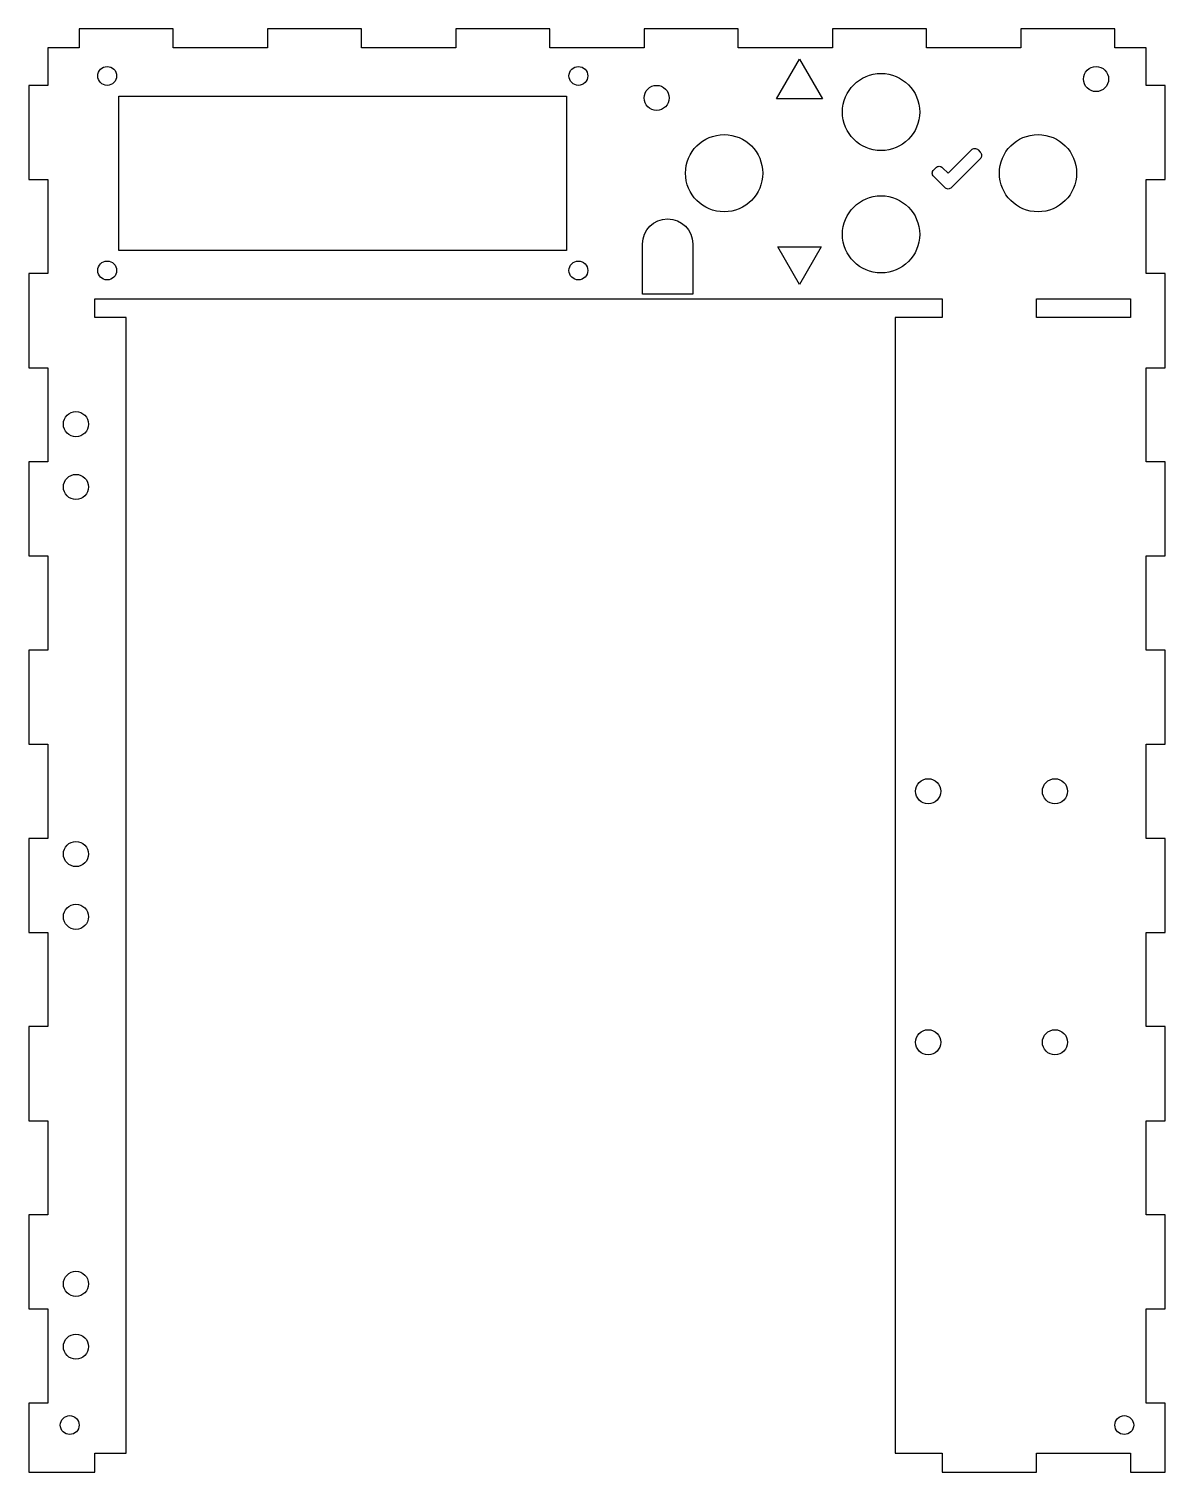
# Model space of a CAD drawing. Header units: millimetres. Extents: x -90 to 91, y -94 to 136.
import ezdxf

# ---------------------------------------------------------------- set-up
doc = ezdxf.new("R2010")
doc.units = ezdxf.units.MM

msp = doc.modelspace()

# ---------------------------------------------------------------- linework, layer by layer
for points in [[(-90.5, 112.5), (-87.5, 112.5), (-87.5, 97.5), (-90.5, 97.5), (-90.5, 82.5), (-87.5, 82.5), (-87.5, 67.5), (-90.5, 67.5), (-90.5, 52.5), (-87.5, 52.5), (-87.5, 37.5), (-90.5, 37.5), (-90.5, 22.5), (-87.5, 22.5), (-87.5, 7.5), (-90.5, 7.5), (-90.5, -7.5), (-87.5, -7.5), (-87.5, -22.5), (-90.5, -22.5), (-90.5, -37.5), (-87.5, -37.5), (-87.5, -52.5), (-90.5, -52.5), (-90.5, -67.5), (-87.5, -67.5), (-87.5, -82.5), (-90.5, -82.5), (-90.5, -93.5), (-80, -93.5), (-80, -90.5), (-75, -90.5), (-75, 90.5), (-80, 90.5), (-80, 93.5), (55, 93.5), (55, 90.5), (47.5, 90.5), (47.5, -90.5), (55, -90.5), (55, -93.5), (70, -93.5), (70, -90.5), (85, -90.5), (85, -93.5), (90.5, -93.5), (90.5, -82.5), (87.5, -82.5), (87.5, -67.5), (90.5, -67.5), (90.5, -52.5), (87.5, -52.5), (87.5, -37.5), (90.5, -37.5), (90.5, -22.5), (87.5, -22.5), (87.5, -7.5), (90.5, -7.5), (90.5, 7.5), (87.5, 7.5), (87.5, 22.5), (90.5, 22.5), (90.5, 37.5), (87.5, 37.5), (87.5, 52.5), (90.5, 52.5), (90.5, 67.5), (87.5, 67.5), (87.5, 82.5), (90.5, 82.5), (90.5, 97.5), (87.5, 97.5), (87.5, 112.5), (90.5, 112.5), (90.5, 127.5), (87.5, 127.5), (87.5, 133.5), (82.5, 133.5), (82.5, 136.5), (67.5, 136.5), (67.5, 133.5), (52.5, 133.5), (52.5, 136.5), (37.5, 136.5), (37.5, 133.5), (22.5, 133.5), (22.5, 136.5), (7.5, 136.5), (7.5, 133.5), (-7.5, 133.5), (-7.5, 136.5), (-22.5, 136.5), (-22.5, 133.5), (-37.5, 133.5), (-37.5, 136.5), (-52.5, 136.5), (-52.5, 133.5), (-67.5, 133.5), (-67.5, 136.5), (-82.5, 136.5), (-82.5, 133.5), (-87.5, 133.5), (-87.5, 127.5), (-90.5, 127.5)], [(35.9, 125.35), (28.6, 125.35), (32.25, 131.67)], [(-4.85, 125.8), (-4.85, 101.2), (-76.15, 101.2), (-76.15, 125.8)], [(28.79, 101.75), (35.71, 101.75), (32.25, 95.75)], [(85, 93.5), (85, 90.5), (70, 90.5), (70, 93.5)]]:
    msp.add_lwpolyline(points, close=True)
for points in [[(55.04, 114.38), (55.93, 113.5), (59.64, 117.21, -0.414214), (60.7, 117.21), (61.05, 116.86, -0.414214), (61.05, 115.8), (56.46, 111.2, -0.414214), (55.4, 111.2), (53.63, 112.97, -0.414214), (53.63, 114.03), (53.98, 114.38, -0.414214)], [(7.25, 102.22, -1), (15.25, 102.22), (15.25, 94.22), (7.25, 94.22)]]:
    msp.add_lwpolyline(points, format="xyb", close=True)
for centre, radius in [((-78.02, 129), 1.5), ((-2.97, 129), 1.5), ((45.25, 123.25), 6.15), ((79.5, 128.5), 2), ((9.5, 125.5), 2), ((20.25, 113.5), 6.15), ((70.25, 113.5), 6.15), ((45.25, 103.75), 6.15), ((-78.02, 98), 1.5), ((-2.97, 98), 1.5), ((-83, 73.5), 2), ((-83, 63.5), 2), ((52.75, 15), 2), ((72.95, 15), 2), ((-83, 5), 2), ((-83, -5), 2), ((52.75, -25), 2), ((72.95, -25), 2), ((-83, -63.5), 2), ((-83, -73.5), 2), ((-84, -86), 1.5), ((84, -86), 1.5)]:
    msp.add_circle(centre, radius)

doc.saveas('drawing.dxf')
